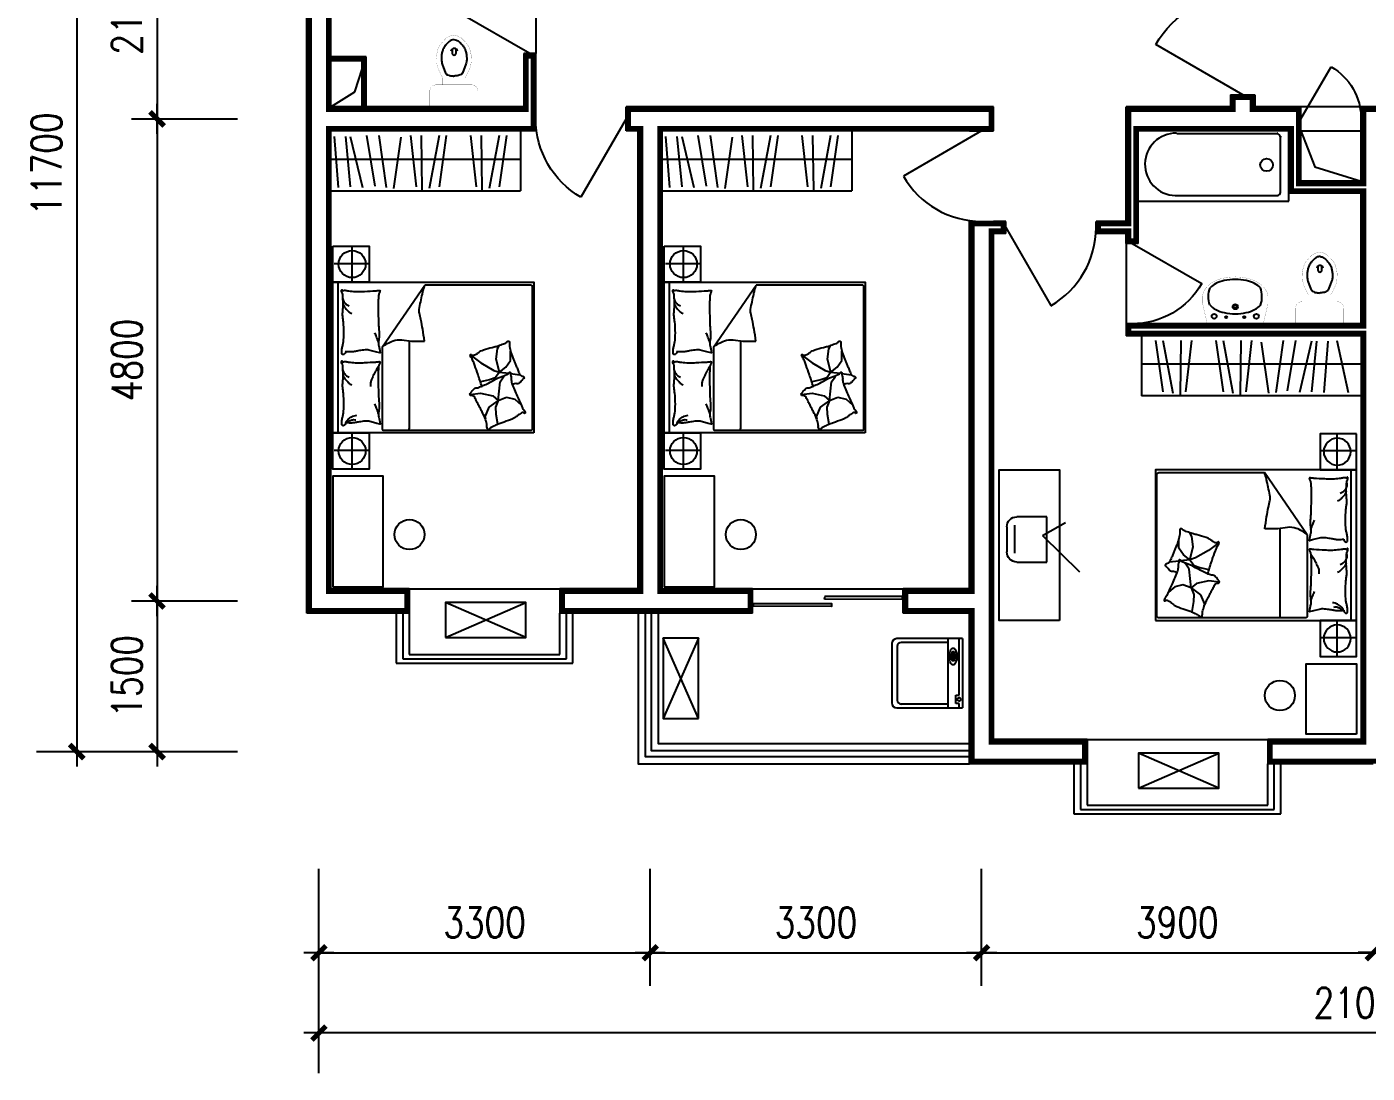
# Model space of a CAD drawing. Header units: millimetres. Extents: x 103 to 39318, y -702 to 15820.
# Drawn here: x 103 to 13452, y -702 to 9717 of the extents above; entities that cross this region are included whole.
import ezdxf
from ezdxf.enums import TextEntityAlignment as Align

# ---------------------------------------------------------------- set-up
doc = ezdxf.new("R2010")
doc.units = ezdxf.units.MM
doc.linetypes.add('DASH', pattern=[0.35, 0.25, -0.1])
for name, color, linetype in [('8', 253, 'Continuous'), ('AXIS', 80, 'Continuous'), ('BATH', 5, 'Continuous'), ('FURNETR', 4, 'Continuous'), ('JIAJU', 5, 'Continuous'), ('JJ', 252, 'Continuous'), ('LVTRY', 6, 'Continuous'), ('PUB_WALL', 255, 'Continuous'), ('WALL', 255, 'Continuous'), ('WINDOW', 2, 'Continuous'), ('WINDOW_TEXT', 7, 'Continuous')]:
    doc.layers.add(name, color=color, linetype=linetype)
doc.styles.add('DIM_FONT', font='SIMPLEX.shx', dxfattribs={"width": 0.8})
doc.styles.add('SIMPLEX', font='SIMPLEX.SHX')
doc.styles.get("Standard").update_dxf_attribs({"font": 'txt', "bigfont": 'gbcbig.shx'})
doc.dimstyles.new('AXIS', dxfattribs={"dimtxt": 300, "dimasz": 1, "dimexe": 250, "dimexo": 300, "dimgap": 150, "dimtad": 1, "dimdec": 0, "dimzin": 0, "dimdsep": 46, "dimtxsty": 'DIM_FONT', "dimblk": '_DIMX', "dimcen": 0.09, "dimse1": 1, "dimse2": 1, "dimclrt": 7, "dimadec": 0, "dimazin": 0, "dimtfac": 1, "dimtdec": 0, "dimtix": 1, "dimtmove": 2, "dimatfit": 3, "dimldrblk": '_DIMX', "dimfxl": 1, "dimtolj": 1, "dimtzin": 0, "dimarcsym": 0})

# ---------------------------------------------------------------- blocks, each defined once
blk = doc.blocks.new('A$C0E797408')
at = {"layer": 'JJ', "color": 8}
for p, q in [((384, 676), (1386, 676, 0)), ((1417, 648, 0), (1417, 639, 0)), ((1417, 89, 0), (1417, 637, 0)), ((369, 58), (1386, 58, 0)), ((0, 0, 0), (1500, 0, 0))]:
    blk.add_line(p, q, dxfattribs=at)
blk.add_circle((1278, 362, 0), 62.4, dxfattribs=at)
for centre, radius, start, end in [((378, 368), 311, 89.5175, 268.2529), ((1386, 648, 0), 31.1, 79.824, 90), ((1367, 629, 0), 51.2, 9.0726, 67.6237), ((1386, 89, 0), 31.1, 270, 0)]:
    blk.add_arc(centre, radius, start, end, dxfattribs=at)
blk = doc.blocks.new('_DIMX')
blk.add_line((-150, 0), (150, 0))
at = {"const_width": 50}
blk.add_lwpolyline([(-70, -70), (70, 70)], dxfattribs=at)
blk = doc.blocks.new('*D50')
at = {"layer": 'AXIS', "color": 0, "lineweight": -2, "transparency": 16777216}
blk.add_line((17411, 498), (13513, 498), dxfattribs=at)
at = {"layer": 'DEFPOINTS', "color": 0, "transparency": 16777216}
for p in [(13512, 1333), (17412, 1333), (13512, 498)]:
    blk.add_point(p, dxfattribs=at)
at = {"layer": 'AXIS', "color": 0, "lineweight": -2, "transparency": 16777216, "rotation": 180}
blk.add_blockref('_DIMX', (13512, 498), dxfattribs=at)
at = {"layer": 'AXIS', "color": 0, "lineweight": -2, "transparency": 16777216}
blk.add_blockref('_DIMX', (17412, 498), dxfattribs=at)
at = {"layer": 'AXIS', "color": 7, "transparency": 16777216, "insert": (15462, 798), "char_height": 300, "attachment_point": 5, "style": 'DIM_FONT'}
blk.add_mtext('\\A1;3900', dxfattribs=at)
blk = doc.blocks.new('*D51')
at = {"layer": 'AXIS', "color": 0, "lineweight": -2, "transparency": 16777216}
blk.add_line((24011, -302), (3013, -302), dxfattribs=at)
at = {"layer": 'DEFPOINTS', "color": 0, "transparency": 16777216}
for p in [(3012, 1333), (24012, 1333), (3012, -302)]:
    blk.add_point(p, dxfattribs=at)
at = {"layer": 'AXIS', "color": 0, "lineweight": -2, "transparency": 16777216}
for p, rotation in [((3012, -302), 179.9999999999984), ((24012, -302), 359.9999999999984)]:
    blk.add_blockref('_DIMX', p, dxfattribs=dict(at, rotation=rotation))
at = {"layer": 'AXIS', "color": 7, "transparency": 16777216, "insert": (13432, -2), "char_height": 300, "attachment_point": 5, "style": 'DIM_FONT'}
blk.add_mtext('\\A1;21000', dxfattribs=at)
blk = doc.blocks.new('M_C54TQD')
for p, q in [((0, -52), (1500, -52)), ((26, -509), (26, -1968)), ((853, -489), (46, -489)), ((853, -489), (1472, -916)), ((46, -761), (915, -761)), ((1472, -1968), (1472, -916)), ((381, -1368), (395, -1471)), ((778, -1368), (698, -1472)), ((161, -1514), (137, -1518)), ((255, -1552), (161, -1514)), ((324, -1645), (255, -1552)), ((369, -1593), (324, -1645)), ((395, -1471), (369, -1593)), ((528, -1559), (509, -1470)), ((548, -1617), (528, -1559)), ((698, -1472), (623, -1603)), ((90, -1638), (87, -1645)), ((188, -1621), (90, -1638)), ((257, -1618), (188, -1621)), ((324, -1645), (257, -1618)), ((324, -1645), (510, -1664)), ((324, -1645), (355, -1728)), ((355, -1728), (335, -1810)), ((510, -1664), (560, -1700)), ((605, -1658), (548, -1617)), ((560, -1700), (572, -1709)), ((605, -1658), (594, -1752)), ((623, -1603), (605, -1658)), ((605, -1658), (734, -1626)), ((605, -1658), (655, -1721)), ((655, -1721), (720, -1769)), ((734, -1626), (837, -1640)), ((837, -1640), (873, -1660)), ((335, -1810), (281, -1873)), ((592, -1767), (580, -1861)), ((720, -1769), (813, -1769)), ((46, -1988), (1452, -1988))]:
    blk.add_line(p, q)
blk.add_lwpolyline([(0, -2000), (0, 0), (1500, 0), (1500, -2000)], close=True)
for points in [[(101, -127, -0.263368), (73, -108, -0.494818), (82, -89, -0.049225), (100, -88, -0.036831), (124, -89, -0.031893), (161, -97, 0.035782), (195, -104, 0.032941), (285, -110, 0.026564), (396, -104, 0.017905), (434, -99, -0.033397), (454, -97, -0.03204), (491, -97, 0.018442), (555, -101, 0.010837), (620, -100, 0.014624), (668, -97, 0.111249), (691, -89, -0.153708), (708, -86, -0.076444), (715, -87, -0.215512), (717, -89, -0.585858), (714, -92, 0.363489), (709, -95, 0.191716), (709, -106, -0.129675), (711, -123, -0.01735), (708, -140, 0.019326), (706, -155, 0.018818), (699, -223, 0.021828), (698, -283, 0.006204), (700, -316, 0.001963), (706, -423, 0.028341), (710, -459, -0.117014), (709, -468, -0.36606), (708, -469, -0.03973), (694, -466, -0.048309), (681, -461, 0.062981), (670, -457, 0.04058), (647, -454, 0.014345), (580, -451, 0.005484), (454, -452, 0.007153), (358, -455, 0.008762), (316, -458, -0.008153), (270, -461, -0.06251), (213, -456, 0.078669), (167, -454, 0.047825), (145, -459, -0.034494), (114, -466, -0.023571), (89, -469, -0.510228), (88, -468), (95, -438), (116, -356, 0.073041), (118, -336, 0.023305), (112, -275, 0.018299), (108, -252, -0.01097), (101, -214, -0.042281), (98, -180, -0.027201), (101, -126)], [(101, -127, -0.077379), (136, -152, -0.077379), (161, -187, -0.047525), (171, -211, -0.047525), (176, -238)], [(575, -101, 0.027842), (551, -111, 0.048685), (539, -119, 0.023666), (511, -144, 0.031223), (492, -164, 0.046801), (486, -172, 0.023191), (478, -189)], [(657, -95, 0.088153), (622, -98, 0.088153), (591, -114, 0.077547), (569, -135, 0.077547), (555, -162)], [(810, -127, -0.263368), (782, -108, -0.494818), (791, -89, -0.049225), (809, -88, -0.036831), (833, -89, -0.031893), (871, -97, 0.035782), (905, -104, 0.032941), (994, -110, 0.026564), (1106, -104, 0.017905), (1143, -99, -0.033397), (1163, -97, -0.03204), (1200, -97, 0.018442), (1265, -101, 0.010837), (1329, -100, 0.014624), (1377, -97, 0.111249), (1400, -89, -0.153708), (1417, -86, -0.076444), (1424, -87, -0.215512), (1426, -89, -0.585858), (1423, -92, 0.363489), (1419, -95, 0.191716), (1419, -106, -0.129675), (1421, -123, -0.01735), (1418, -140, 0.019326), (1415, -155, 0.018818), (1408, -223, 0.021828), (1407, -283, 0.006204), (1409, -316, 0.001963), (1415, -423, 0.028341), (1419, -459, -0.117014), (1419, -468, -0.36606), (1417, -469, -0.03973), (1404, -466, -0.048309), (1390, -461, 0.062981), (1379, -457, 0.04058), (1356, -454, 0.014345), (1289, -451, 0.005484), (1164, -452, 0.007153), (1067, -455, 0.008762), (1025, -458, -0.008153), (979, -461, -0.06251), (922, -456, 0.078669), (877, -454, 0.047825), (854, -459, -0.034494), (823, -466, -0.023571), (798, -469, -0.510228), (797, -468), (805, -438), (825, -356, 0.073041), (827, -336, 0.023305), (821, -275, 0.018299), (817, -252, -0.01097), (810, -214, -0.042281), (807, -180, -0.027201), (810, -126)], [(1284, -101, 0.027842), (1260, -111, 0.048685), (1248, -119, 0.023666), (1220, -144, 0.031223), (1201, -164, 0.046801), (1196, -172, 0.023191), (1188, -189)], [(1366, -95, 0.088153), (1332, -98, 0.088153), (1300, -114, 0.077547), (1279, -135, 0.077547), (1265, -162)], [(99, -143, -0.05369), (114, -156, -0.070312), (122, -168, -0.015448), (125, -177, -0.013244), (129, -187, -0.082127), (132, -205, -0.064164), (129, -228)], [(661, -455, 0.016108), (622, -429, 0.024599), (595, -414, 0.009477), (546, -391, 0.015937), (516, -378, 0.072521), (500, -375, 0.033339), (463, -375)], [(191, -454, 0.009729), (219, -445, 0.009729), (246, -435, 0.007971), (267, -426, 0.007971), (289, -416)], [(853, -489, -0.085272), (917, -599, -0.124044), (926, -686), (912, -782), (914, -912)], [(901, -454, 0.009729), (928, -445, 0.009729), (955, -435, 0.007971), (977, -426, 0.007971), (998, -416)], [(914, -912, 0.007867), (1032, -894, 0.009508), (1128, -876, 0.006616), (1193, -862, -0.023828), (1212, -858, -0.080713), (1230, -859, -0.009591), (1383, -891, -0.013133), (1416, -899, -0.007859), (1472, -916)], [(464, -1480, 0.025626), (476, -1478, 0.0108), (605, -1436, 0.00456), (692, -1405, 0.01125), (727, -1391, 0.069394), (746, -1380, -0.079756), (763, -1371, -0.106399), (778, -1368, -0.328642), (782, -1372, -0.299547), (779, -1378, 0.189917), (774, -1387, 0.033518), (773, -1397, 0.075627), (773, -1402, 0.053489), (776, -1410, 0.017838), (788, -1432, 0.038394), (805, -1456, -0.059529), (816, -1472, -0.035943), (826, -1498, -0.011245), (852, -1585, -0.006203), (862, -1624, 0.010783), (868, -1647, 0.019485), (873, -1660, 0.005062), (892, -1710, 0.101392), (909, -1736, -0.223768), (914, -1749, -0.25558), (911, -1754, -0.081563), (895, -1759, -0.071805), (878, -1759, 0.069985), (861, -1759, 0.03546), (801, -1772, 0.029432), (732, -1797, 0.001554), (699, -1811, -0.00152), (665, -1826, -0.004735), (629, -1840, 0.00382), (586, -1859, 0.296001), (564, -1891, -0.649774), (542, -1900, -0.02319), (538, -1895, 0.0288), (534, -1892, 0.005727), (527, -1886, -0.004358), (519, -1878, -0.027528), (502, -1861, -0.046214), (493, -1850, -0.194121), (490, -1833, 0.133719), (489, -1809, 0.005779), (482, -1787, 0.008882)]]:
    blk.add_lwpolyline(points, format="xyb")
blk.add_lwpolyline([(58, -1583, 0.101392), (40, -1559, -0.223768), (34, -1546, -0.25558), (36, -1541, -0.081563), (52, -1535, -0.071805), (69, -1534, 0.069985), (86, -1532, 0.03546), (145, -1515, 0.029432), (211, -1485, 0.001554), (244, -1468, -0.00152), (276, -1451, -0.004735), (311, -1433, 0.00382), (353, -1412, 0.296001), (372, -1378, -0.649774), (393, -1367, -0.02319), (398, -1372, 0.0288), (402, -1375, 0.005727), (409, -1380, -0.004358), (418, -1387, -0.027528), (436, -1403, -0.046214), (445, -1414, -0.194121), (450, -1430, 0.133719), (453, -1454, 0.011505), (471, -1496, 0.008882), (497, -1550, 0.012426), (535, -1618, -0.033612), (547, -1644), (570, -1701), (588, -1744, 0.224341), (603, -1757, -0.722772), (603, -1766, -0.103513), (599, -1767, 0.053465), (592, -1767, 0.030109), (569, -1772, -0.031436), (547, -1776, -0.05324), (532, -1776, 0.05518), (517, -1777, 0.056271), (492, -1783, 0.0108), (366, -1835, 0.00456), (281, -1873, 0.01125), (247, -1889, 0.069394), (229, -1902, -0.079756), (213, -1912, -0.106399), (199, -1915, -0.328642), (195, -1912, -0.299547), (196, -1906, 0.189917), (201, -1896, 0.033518), (202, -1886, 0.075627), (201, -1882, 0.053489), (197, -1874, 0.017838), (184, -1853, 0.038394), (165, -1830, -0.059529), (153, -1815, -0.035943), (140, -1790, -0.011245), (108, -1705, -0.006203), (95, -1667, 0.010783), (87, -1645, 0.019485), (82, -1632, 0.005062)], format="xyb", close=True)
for centre, start, end in [((46, -509), 90, 180), ((46, -741), 180, 270), ((46, -1968), 180, 270), ((1452, -1968), 270, 0)]:
    blk.add_arc(centre, 20, start, end)
at = {"style": 'DIM_FONT', "width": 0.8, "flags": 9}
for tag in ['XSIZE', 'YSIZE']:
    blk.add_attdef(tag, (0, 0), '', height=0.5, dxfattribs=at)
blk = doc.blocks.new('A$C0B1B081E')
at = {"xscale": -1, "rotation": 269.9999999999998}
blk.add_blockref('M_C54TQD', (2000, 0), dxfattribs=at)
blk = doc.blocks.new('_DBLK')
blk.add_line((-0.5, 0), (0, -0.866))
blk.add_arc((-0.5, 0), 1, 300, 0)
at = {"layer": 'WINDOW_TEXT', "style": 'SIMPLEX', "flags": 9}
blk.add_attdef('A', text='', height=1, dxfattribs=at).set_placement((0, 1.5), align=Align.MIDDLE)
blk = doc.blocks.new('_C11UFW')
at = {"layer": 'BATH', "ltscale": 5}
for p, q in [((-400, 175), (400, -175)), ((400, 175), (-400, -175))]:
    blk.add_line(p, q, dxfattribs=at)
blk.add_lwpolyline([(-400, 175), (400, 175), (400, -175), (-400, -175)], close=True, dxfattribs=at)
at = {"style": 'DIM_FONT', "width": 0.8, "flags": 9}
for tag in ['XSIZE', 'YSIZE']:
    blk.add_attdef(tag, (0, 0), '', height=0.5, dxfattribs=at)
blk = doc.blocks.new('*D53')
at = {"layer": 'AXIS', "color": 0, "lineweight": -2, "transparency": 16777216}
blk.add_line((1400, 8799), (1400, 4001), dxfattribs=at)
at = {"layer": 'DEFPOINTS', "color": 0, "transparency": 16777216}
for p in [(2200, 8800), (1400, 4000), (2200, 4000)]:
    blk.add_point(p, dxfattribs=at)
at = {"layer": 'AXIS', "color": 0, "lineweight": -2, "transparency": 16777216}
for p, rotation in [((1400, 8800), 90), ((1400, 4000), 270)]:
    blk.add_blockref('_DIMX', p, dxfattribs=dict(at, rotation=rotation))
at = {"layer": 'AXIS', "color": 7, "transparency": 16777216, "insert": (1100, 6400), "char_height": 300, "attachment_point": 5, "rotation": 90, "style": 'DIM_FONT'}
blk.add_mtext('\\A1;4800', dxfattribs=at)
blk = doc.blocks.new('*D54')
at = {"layer": 'AXIS', "color": 0, "lineweight": -2, "transparency": 16777216}
blk.add_line((600, 14199), (600, 2501), dxfattribs=at)
at = {"layer": 'DEFPOINTS', "color": 0, "transparency": 16777216}
for p in [(2200, 14200), (600, 2500), (2200, 2500)]:
    blk.add_point(p, dxfattribs=at)
at = {"layer": 'AXIS', "color": 0, "lineweight": -2, "transparency": 16777216}
for p, rotation in [((600, 14200), 90), ((600, 2500), 270)]:
    blk.add_blockref('_DIMX', p, dxfattribs=dict(at, rotation=rotation))
at = {"layer": 'AXIS', "color": 7, "transparency": 16777216, "insert": (300, 8350), "char_height": 300, "attachment_point": 5, "rotation": 90, "style": 'DIM_FONT'}
blk.add_mtext('\\A1;11700', dxfattribs=at)
blk = doc.blocks.new('*D55')
at = {"layer": 'AXIS', "color": 0, "lineweight": -2, "transparency": 16777216}
blk.add_line((1400, 3999), (1400, 2501), dxfattribs=at)
at = {"layer": 'DEFPOINTS', "color": 0, "transparency": 16777216}
for p in [(2200, 4000), (1400, 2500), (2200, 2500)]:
    blk.add_point(p, dxfattribs=at)
at = {"layer": 'AXIS', "color": 0, "lineweight": -2, "transparency": 16777216}
for p, rotation in [((1400, 4000), 90), ((1400, 2500), 270)]:
    blk.add_blockref('_DIMX', p, dxfattribs=dict(at, rotation=rotation))
at = {"layer": 'AXIS', "color": 7, "transparency": 16777216, "insert": (1100, 3250), "char_height": 300, "attachment_point": 5, "rotation": 90, "style": 'DIM_FONT'}
blk.add_mtext('\\A1;1500', dxfattribs=at)
blk = doc.blocks.new('A$C49232555')
for p, q in [((238, 11), (238, 437)), ((14, 235), (451, 235))]:
    blk.add_line(p, q)
blk.add_lwpolyline([(0, 450), (450, 450), (450, 0), (0, 0)], close=True)
blk.add_circle((239, 226), 168)
blk = doc.blocks.new('*D57')
at = {"layer": 'AXIS', "color": 0, "lineweight": -2, "transparency": 16777216}
blk.add_line((1400, 10899), (1400, 8801), dxfattribs=at)
at = {"layer": 'DEFPOINTS', "color": 0, "transparency": 16777216}
for p in [(2200, 10900), (1400, 8800), (2200, 8800)]:
    blk.add_point(p, dxfattribs=at)
at = {"layer": 'AXIS', "color": 0, "lineweight": -2, "transparency": 16777216}
for p, rotation in [((1400, 10900), 90), ((1400, 8800), 270)]:
    blk.add_blockref('_DIMX', p, dxfattribs=dict(at, rotation=rotation))
at = {"layer": 'AXIS', "color": 7, "transparency": 16777216, "insert": (1100, 9850), "char_height": 300, "attachment_point": 5, "rotation": 90, "style": 'DIM_FONT'}
blk.add_mtext('\\A1;2100', dxfattribs=at)
blk = doc.blocks.new('A$C7E780FB7')
for p, q in [((573, 259), (537, 259)), ((537, 219), (573, 219)), ((573, 259), (573, 259))]:
    blk.add_line(p, q)
at = {"const_width": 1.5}
for points in [[(1, 481), (156, 481)], [(1, 1), (1, 481)], [(221, 416), (221, 66)], [(221, 351), (286, 351)], [(156, 1), (1, 1)], [(286, 131), (221, 131)]]:
    blk.add_lwpolyline(points, dxfattribs=at)
for points in [[(156, 481, -0.414214), (221, 416, -0.414214)], [(716, 241, -0.037932), (711, 269, -0.057502), (704, 286, -0.011128), (688, 313, -0.047419), (684, 319, -0.013557), (670, 333, -0.010422), (652, 350, -0.006492), (633, 366, -0.010986), (622, 376, -0.031118), (608, 385, -0.031821), (593, 393, -0.025304), (574, 400, -0.028493), (556, 405), (522, 412), (501, 416, -0.104917), (493, 416, 0.047512), (476, 413, 0.018859), (461, 413, -0.025251), (450, 413, -0.024361), (436, 412, -0.018727), (417, 408, -0.011084), (402, 404, -0.017664), (393, 401, -0.012553), (376, 395, -0.012341), (360, 388), (321, 369, -0.005054), (309, 363, -0.002567), (286, 351)], [(716, 241, 0.037932), (711, 213, 0.057502), (704, 195, 0.011128), (688, 168, 0.047419), (684, 163, 0.013557), (670, 149, 0.010422), (652, 132, 0.006492), (633, 115, 0.010986), (622, 106, 0.031118), (608, 96, 0.031821), (593, 89, 0.025304), (574, 81, 0.028493), (556, 77), (522, 70), (501, 66, 0.104917), (493, 66, -0.047512), (476, 68, -0.018859), (461, 68, 0.025251), (450, 68, 0.024361), (436, 70, 0.018727), (417, 73, 0.011084), (402, 77, 0.017664), (393, 80, 0.012553), (376, 87, 0.012341), (360, 94), (321, 113, 0.005054), (309, 119, 0.002567), (286, 131)], [(221, 66, -0.414214), (156, 1, -0.414214)]]:
    blk.add_lwpolyline(points, format="xyb", dxfattribs=at)
for points in [[(674, 240, -0.054114), (667, 265, -0.08891), (659, 279, -0.006714), (645, 296, -0.014531), (638, 303, -0.010713), (619, 321, -0.017575), (608, 331, -0.037222), (592, 341, -0.034599), (575, 350, -0.02298), (558, 356, -0.023613), (540, 360, -0.014842), (523, 363, -0.012533), (503, 365, -0.021838), (478, 366, -0.029407), (460, 365, -0.029465), (438, 361, -0.031881), (417, 355), (373, 338), (338, 324, -0.135973), (325, 314, -0.099517), (316, 293, -0.016651), (313, 280, -0.010977), (310, 261, -0.015331), (309, 252, -0.010106), (308, 240)], [(674, 240, 0.054114), (667, 214, 0.08891), (659, 200, 0.006714), (645, 184, 0.014531), (638, 176, 0.010713), (619, 159, 0.017575), (608, 149, 0.037222), (592, 139, 0.034599), (575, 130, 0.02298), (558, 124, 0.023613), (540, 120, 0.014842), (523, 117, 0.012533), (503, 114, 0.021838), (478, 113, 0.029407), (460, 114, 0.029465), (438, 118, 0.031881), (417, 125), (373, 142), (338, 156, 0.135973), (325, 166, 0.099517), (316, 187, 0.016651), (313, 200, 0.010977), (310, 219, 0.015331), (309, 227, 0.010106), (308, 240)]]:
    blk.add_lwpolyline(points, format="xyb")
for centre, radius, start, end in [((550, 238), 33.2, 280.0495, 79.9505), ((537, 239), 20, 90, 270)]:
    blk.add_arc(centre, radius, start, end)
at = {"oblique": -180, "text_generation_flag": 4, "width": 0.8, "flags": 9}
for tag in ['YSIZE', 'XSIZE']:
    blk.add_attdef(tag, (1, 241), '', height=0.5, rotation=180, dxfattribs=at)
blk = doc.blocks.new('M_C4')
for p, q in [((0, -150), (0, 150)), ((363, 169), (84, 169)), ((100, 250), (350, 250)), ((450, 150), (450, -150)), ((187, -107), (57, -336)), ((187, -107), (547, -475)), ((450, -150), (0, -150))]:
    blk.add_line(p, q)
for centre, start, end in [((100, 150), 90, 180), ((350, 150), 0, 90)]:
    blk.add_arc(centre, 100, start, end)
at = {"flags": 9}
for tag in ['XSIZE', 'YSIZE']:
    blk.add_attdef(tag, (0, 0), '', height=0.5, dxfattribs=at)
at = {"width": 0.8, "flags": 9}
for tag in ['YSIZE', 'XSIZE', 'XSIZE', 'YSIZE']:
    blk.add_attdef(tag, (225, -150), '', height=0.5, dxfattribs=at)
blk = doc.blocks.new('A$C7C8A5B6C')
at = {"xscale": -1, "rotation": 90.00000000000003}
blk.add_blockref('M_C4', (250, 547), dxfattribs=at)
blk = doc.blocks.new('A$C4A404C99')
at = {"layer": '8', "color": 8}
for p, q in [((706, 690), (50, 690)), ((561, 0), (561, 690)), ((670, 690), (670, 126)), ((706, 690), (706, 0)), ((0, 640), (0, 50)), ((55, 612), (55, 78)), ((562, 652), (95, 652)), ((593, 478), (593, 543)), ((593, 543), (610, 543)), ((618, 560), (607, 560)), ((610, 543), (610, 478)), ((610, 478), (593, 478)), ((619, 468), (607, 468)), ((562, 38), (95, 38)), ((640, 126), (671, 126)), ((640, 43), (640, 126)), ((671, 43), (640, 43)), ((670, 43), (670, 0)), ((50, 0), (706, 0))]:
    blk.add_line(p, q, dxfattribs=at)
blk.add_lwpolyline([(611, 428, -0.185158), (599, 433, -0.102042), (584, 453, -0.060862), (576, 478, -0.047173), (573, 511, -0.047173), (576, 545, -0.060862), (584, 570, -0.102042), (599, 590, -0.185158), (611, 595, -0.185158), (624, 590, -0.102042), (638, 570, -0.060862), (647, 545, -0.047173), (650, 511, -0.047173), (647, 478, -0.060862), (638, 453, -0.102042), (624, 433, -0.185158)], format="xyb", close=True, dxfattribs=at)
for points in [[(598, 543, -0.008736), (599, 546, -0.076276), (604, 558, -0.259034), (607, 560, -0.259034)], [(607, 560, -0.259034), (611, 558, -0.076276), (616, 546, -0.036515), (618, 533, -0.026615), (619, 514, -0.026615), (618, 495, -0.036515), (616, 482, -0.076276), (611, 470, -0.259034), (607, 468, -0.259034), (604, 470, -0.056762), (600, 478, -0.036515)], [(618, 560, -0.259034), (621, 558, -0.076276), (626, 546, -0.036515), (629, 533, -0.026615), (630, 514, -0.026615), (629, 495, -0.036515), (626, 482, -0.076276), (621, 470, -0.259034), (618, 468, -0.078462), (617, 468, -0.056762)]]:
    blk.add_lwpolyline(points, format="xyb", dxfattribs=at)
blk.add_circle((671, 86), 17.5, dxfattribs=at)
for centre, radius, start, end in [((50, 640), 50, 90, 180), ((95, 612), 40, 90, 180), ((50, 50), 50, 180, 270), ((95, 78), 40, 180, 270)]:
    blk.add_arc(centre, radius, start, end, dxfattribs=at)
at = {"layer": '8', "color": 8, "oblique": -180, "text_generation_flag": 4, "width": 0.8, "flags": 9}
for tag in ['XSIZE', 'YSIZE']:
    blk.add_attdef(tag, (706, 345), '', height=0.5, rotation=90, dxfattribs=at)
blk = doc.blocks.new('A$C763B1DAD')
at = {"layer": 'JIAJU', "color": 8}
for p, q in [((0, 597), (2187, 597)), ((242, 46), (129, 564)), ((331, 54), (372, 564)), ((445, 54), (493, 556)), ((493, 54), (615, 564)), ((655, 46), (736, 548)), ((777, 46), (850, 564)), ((996, 62), (923, 572)), ((1093, 46), (1150, 556)), ((1198, 46), (1206, 588)), ((1376, 46), (1279, 572)), ((1449, 46), (1376, 556)), ((1691, 46), (1748, 556)), ((1796, 46), (1804, 588)), ((1975, 46), (1877, 572)), ((2048, 46), (1975, 556)), ((2187, 0), (2187, 597)), ((0, 281), (2187, 281))]:
    blk.add_line(p, q, dxfattribs=at)
blk = doc.blocks.new('M_E11')
for p, q in [((-280, -10), (-280, 0)), ((280, 0), (280, -10)), ((-251, -189), (-251, -186)), ((-248, -183), (-250, -185))]:
    blk.add_line(p, q)
at = {"const_width": 1.5}
for points in [[(-280, 0), (280, 0)], [(-326, -200), (-280, -5)], [(326, -204), (280, -5)]]:
    blk.add_lwpolyline(points, dxfattribs=at)
for points in [[(253, -188, 0.098208), (193, -141, 0.066287), (110, -111, 0.052428), (0, -100, 0.052428), (-110, -111, 0.066287), (-193, -141, 0.093876), (-251, -186, 0.171377)], [(-250, -358, 0.091341), (-193, -401, 0.066287), (-110, -431, 0.052428), (0, -442, 0.052428), (110, -431, 0.066287), (193, -401, 0.091756), (250, -358, 0.171377)]]:
    blk.add_lwpolyline(points, format="xyb")
for points in [[(-326, -200, 0.008223), (-326, -204, 0.149285)], [(-326, -266, 0.149285), (-304, -337, 0.107079), (-231, -408, 0.075625), (-131, -450, 0.062436), (-1, -467, 0.062436), (130, -452, 0.075625), (230, -410, 0.107079), (304, -339, 0.149285), (326, -268, 0.005205), (326, -266, 0.086596)]]:
    blk.add_lwpolyline(points, format="xyb", dxfattribs=at)
at = {"const_width": 1.5, "flags": 128}
for points in [[(-326, -204), (-326, -268)], [(326, -204), (326, -268)]]:
    blk.add_lwpolyline(points, dxfattribs=at)
at = {"flags": 128}
for points in [[(-253, -188, 0.172546), (-250, -358, 0.726395)], [(253, -188, -0.172546), (250, -358, -0.726395)]]:
    blk.add_lwpolyline(points, format="xyb", dxfattribs=at)
for centre, radius in [((-210, -75), 24), ((-210, -75), 24), ((-210, -75), 24), ((-90, -65), 10), ((90, -65), 10), ((210, -75), 24), ((0, -170), 25), ((0, -170), 15)]:
    blk.add_circle(centre, radius)
blk.add_arc((-250, -186), 1, 131.3224, 180)
at = {"width": 0.8, "flags": 9}
for tag in ['XSIZE', 'YSIZE']:
    blk.add_attdef(tag, (0, 0), '', height=0.5, dxfattribs=at)
blk = doc.blocks.new('A$C05DF5B67')
blk.add_blockref('M_E11', (326, 468))

msp = doc.modelspace()

# ---------------------------------------------------------------- linework, layer by layer
at = {"color": 8}
for p, q in [((13391.6, 8919.7), (12791.6, 8919.7)), ((12791.6, 8679.7), (13391.6, 8679.7)), ((12671.6, 7979.7, 0), (12671.6, 8059.7))]:
    msp.add_line(p, q, dxfattribs=at)
at = {"color": 6}
msp.add_lwpolyline([(12791.6, 8679.7), (12930.5, 8322.8), (13391.6, 8179.7)], dxfattribs=at)
at = {"layer": 'AXIS'}
for p, q in [((1145.2, 8799.7), (2200.2, 8799.7)), ((1145.2, 3999.7), (2200.2, 3999.7)), ((199.8, 2499.7), (2200.2, 2499.7)), ((3011.6, -702.4), (3011.6, 1333.4)), ((3011.6, -702.4), (3011.6, 1333.4)), ((6311.6, 165.9), (6311.6, 1333.4)), ((9611.6, 165.9), (9611.6, 1333.4))]:
    msp.add_line(p, q, dxfattribs=at)
at = {"layer": 'FURNETR'}
for points in [[(3151.6, 4141.5), (3651.6, 4141.5), (3651.6, 5241.5), (3151.6, 5241.5)], [(6451.6, 4141.5), (6951.6, 4141.5), (6951.6, 5241.5), (6451.6, 5241.5)], [(10387.5, 3805.6), (9787.5, 3805.6), (9787.5, 5305.6), (10387.5, 5305.6)], [(13344.3, 2673.9), (12844.3, 2673.9), (12844.3, 3373.9), (13344.3, 3373.9)]]:
    msp.add_lwpolyline(points, close=True, dxfattribs=at)
at = {"layer": 'FURNETR', "ltscale": 5}
for centre in [(3914, 4661), (7214, 4661), (12581.9, 3058.2)]:
    msp.add_circle(centre, 150, dxfattribs=at)
at = {"layer": 'JIAJU', "color": 8}
for p, q in [((5018.7, 8679.7), (5018.7, 8083.1)), ((8318.7, 8679.7), (8318.7, 8083.1)), ((3162.7, 8625.5), (3203.2, 8115.5)), ((3276.1, 8625.5), (3324.8, 8123.6)), ((3324.8, 8625.5), (3446.3, 8115.5)), ((3486.8, 8633.6), (3567.9, 8131.7)), ((3608.4, 8633.6), (3681.3, 8115.5)), ((3827.2, 8617.4), (3754.2, 8107.4)), ((3924.4, 8633.6), (3981.1, 8123.6)), ((4029.7, 8633.6), (4037.8, 8091.2)), ((4208, 8633.6), (4110.8, 8107.4)), ((4280.9, 8633.6), (4208, 8123.6)), ((4522.6, 8633.6), (4579.3, 8123.6)), ((4627.9, 8633.6), (4636, 8091.2)), ((4806.2, 8633.6), (4709, 8107.4)), ((4879.1, 8633.6), (4806.2, 8123.6)), ((6462.7, 8625.5), (6503.2, 8115.5)), ((6576.1, 8625.5), (6624.8, 8123.6)), ((6624.8, 8625.5), (6746.3, 8115.5)), ((6786.8, 8633.6), (6867.9, 8131.7)), ((6908.4, 8633.6), (6981.3, 8115.5)), ((7127.2, 8617.4), (7054.2, 8107.4)), ((7224.4, 8633.6), (7281.1, 8123.6)), ((7329.7, 8633.6), (7337.8, 8091.2)), ((7508, 8633.6), (7410.8, 8107.4)), ((7580.9, 8633.6), (7508, 8123.6)), ((7822.6, 8633.6), (7879.3, 8123.6)), ((7927.9, 8633.6), (7936, 8091.2)), ((8106.2, 8633.6), (8009, 8107.4)), ((8179.1, 8633.6), (8106.2, 8123.6)), ((3131.6, 8398.8), (5018.7, 8398.8)), ((6431.6, 8398.8), (8318.7, 8398.8)), ((3131.6, 8083.1), (5018.7, 8083.1)), ((6431.6, 8083.1), (8318.7, 8083.1))]:
    msp.add_line(p, q, dxfattribs=at)
at = {"layer": 'LVTRY'}
for p, q in [((5171.6, 10249.7), (5171.6, 9449.7)), ((11051.6, 7559.7), (11051.6, 6759.7)), ((7331.6, 4119.7), (8831.6, 4119.7))]:
    msp.add_line(p, q, dxfattribs=at)
for points in [[(3131.6, 8919.7), (3370.6, 9069.3), (3481.6, 9419.7)], [(6191.6, 3879.7), (6191.6, 2499.7), (6191.6, 2379.7), (9491.6, 2379.7)], [(6391.6, 3879.7), (6391.6, 2579.7), (9491.6, 2579.7)]]:
    msp.add_lwpolyline(points, dxfattribs=at)
at = {"layer": 'PUB_WALL', "const_width": 50}
for points in [[(3106.6, 8894.7), (3106.6, 10864.7), (5076.6, 10864.7), (5076.6, 10274.7), (5146.6, 10274.7), (5146.6, 11744.7), (5076.6, 11744.7), (5076.6, 10934.7), (3106.6, 10934.7), (3106.6, 14104.7), (3566.6, 14104.7), (3566.6, 14294.7), (2916.6, 14294.7), (2916.6, 3904.7), (3886.6, 3904.7), (3886.6, 4094.7), (3106.6, 4094.7), (3106.6, 8704.7), (5146.6, 8704.7), (5146.6, 9424.7), (5076.6, 9424.7), (5076.6, 8894.7)], [(5436.6, 4094.7), (5436.6, 3904.7), (7306.6, 3904.7), (7306.6, 4094.7), (6406.6, 4094.7), (6406.6, 8704.7), (9706.6, 8704.7), (9706.6, 8894.7), (6096.6, 8894.7), (6096.6, 8704.7), (6216.6, 8704.7), (6216.6, 4094.7)]]:
    msp.add_lwpolyline(points, close=True, dxfattribs=at)
for points in [[(3456.6, 8919.7), (3456.6, 9394.7), (3131.6, 9394.7)], [(12696.6, 8179.7), (12696.6, 8704.7), (11146.6, 8704.7), (11146.6, 7584.7), (11076.6, 7584.7), (11076.6, 7684.7), (10776.6, 7684.7), (10776.6, 7754.7), (11076.6, 7754.7), (11076.6, 8894.7), (12116.6, 8894.7), (12116.6, 9014.7), (12306.6, 9014.7), (12306.6, 8894.7), (12766.6, 8894.7), (12766.6, 8154.7), (13416.6, 8154.7), (13416.6, 8894.7), (13631.6, 8894.7)], [(15851.6, 6734.7), (15946.6, 6734.7), (15946.6, 6664.7), (13606.6, 6664.7), (13606.6, 2594.7), (14536.6, 2594.7), (14536.6, 2404.7), (12486.6, 2404.7), (12486.6, 2594.7), (13416.6, 2594.7), (13416.6, 6664.7), (11076.6, 6664.7), (11076.6, 6734.7), (13416.6, 6734.7), (13416.6, 8084.7), (12696.6, 8084.7), (12696.6, 8559.7)], [(8831.6, 4094.7), (9516.6, 4094.7), (9516.6, 7754.7), (9826.6, 7754.7), (9826.6, 7684.7), (9706.6, 7684.7), (9706.6, 2594.7), (10636.6, 2594.7), (10636.6, 2404.7), (9516.6, 2404.7), (9516.6, 3904.7), (8831.6, 3904.7)], [(11171.6, 6734.7), (11051.6, 6734.7)], [(8856.6, 3879.7), (8856.6, 4119.7)]]:
    msp.add_lwpolyline(points, dxfattribs=at)
at = {"layer": 'WALL'}
for p, q in [((2891.6, 3879.7), (2891.6, 14319.7)), ((3131.6, 8919.7), (3131.6, 10839.7)), ((3481.6, 9419.7), (3131.6, 9419.7)), ((3481.6, 8919.7), (3481.6, 9419.7)), ((5051.6, 9449.7), (5051.6, 8919.7)), ((5171.6, 9449.7), (5051.6, 9449.7)), ((5171.6, 8919.7), (5171.6, 9449.7)), ((12091.6, 9039.7), (12331.6, 9039.7)), ((12091.6, 9039.7), (12091.6, 8919.7)), ((12331.6, 9039.7), (12331.6, 8919.7)), ((5051.6, 8919.7), (3131.6, 8919.7)), ((5171.6, 8679.7), (5171.6, 8919.7)), ((9731.6, 8919.7), (6071.6, 8919.7)), ((6071.6, 8679.7), (6071.6, 8919.7)), ((9731.6, 8679.7), (9731.6, 8919.7)), ((11051.6, 7779.7), (11051.6, 8919.7)), ((12091.6, 8919.7), (11051.6, 8919.7)), ((12791.6, 8919.7), (12331.6, 8919.7)), ((12791.6, 8679.7), (12791.6, 8919.7)), ((13631.6, 8919.7), (13391.6, 8919.7)), ((13391.6, 8679.7), (13391.6, 8919.7)), ((5171.6, 8679.7), (3131.6, 8679.7)), ((3131.6, 4119.7), (3131.6, 8679.7)), ((6191.6, 8679.7), (6071.6, 8679.7)), ((6191.6, 4119.7), (6191.6, 8679.7)), ((6431.6, 4119.7), (6431.6, 8679.7)), ((9491.6, 8679.7), (6431.6, 8679.7)), ((9491.6, 8679.7), (9491.6, 8679.7)), ((9491.6, 8679.7), (9731.6, 8679.7)), ((11171.6, 7559.7), (11171.6, 8679.7)), ((12671.6, 8679.7), (11171.6, 8679.7)), ((12671.6, 8179.7), (12671.6, 8679.7)), ((12791.6, 8179.7), (12791.6, 8679.7)), ((13391.6, 8179.7), (13391.6, 8679.7)), ((12671.6, 8059.7), (12671.6, 8559.7)), ((13391.6, 8179.7), (12791.6, 8179.7)), ((13391.6, 8059.7), (12671.6, 8059.7)), ((13391.6, 6759.7), (13391.6, 8059.7)), ((9491.6, 4119.7), (9491.6, 7779.7)), ((9491.6, 7779.7), (9731.6, 7779.7)), ((9851.6, 7779.7), (9731.6, 7779.7)), ((9851.6, 7659.7), (9851.6, 7779.7)), ((11051.6, 7779.7), (10751.6, 7779.7)), ((10751.6, 7659.7), (10751.6, 7779.7)), ((9851.6, 7659.7), (9731.6, 7659.7)), ((9731.6, 4119.7), (9731.6, 7659.7)), ((11051.6, 7659.7), (10751.6, 7659.7)), ((11051.6, 7559.7), (11051.6, 7659.7)), ((11171.6, 7559.7), (11051.6, 7559.7)), ((13391.6, 6759.7), (11051.6, 6759.7)), ((11171.6, 6759.7), (11051.6, 6759.7)), ((11051.6, 6759.7), (11051.6, 6639.7)), ((13391.6, 6639.7), (11051.6, 6639.7)), ((13391.6, 6639.7), (13391.6, 2619.7)), ((3911.6, 4119.7), (3131.6, 4119.7)), ((3911.6, 4119.7), (3911.6, 3879.7)), ((5411.6, 4119.7), (5411.6, 3879.7)), ((6191.6, 4119.7), (5411.6, 4119.7)), ((7331.6, 4119.7), (6431.6, 4119.7)), ((7331.6, 3879.7), (7331.6, 4119.7)), ((8831.6, 3879.7), (8831.6, 4119.7)), ((9491.6, 4119.7), (8831.6, 4119.7)), ((9731.6, 2619.7), (9731.6, 4119.7)), ((3911.6, 3879.7), (2891.6, 3879.7)), ((7331.6, 3879.7), (5411.6, 3879.7)), ((9491.6, 3879.7), (8831.6, 3879.7)), ((9491.6, 2379.7), (9491.6, 3879.7)), ((10661.6, 2619.7), (9731.6, 2619.7)), ((10661.6, 2619.7), (10661.6, 2379.7)), ((13391.6, 2619.7), (12461.6, 2619.7)), ((12461.6, 2619.7), (12461.6, 2379.7)), ((10661.6, 2379.7), (9491.6, 2379.7)), ((13511.6, 2379.7), (12461.6, 2379.7))]:
    msp.add_line(p, q, dxfattribs=at)
at = {"layer": 'WINDOW'}
for p, q in [((3911.6, 4119.7), (5411.6, 4119.7)), ((3781.2, 3879.7), (3781.2, 3380.1)), ((3846.4, 3879.7), (3846.4, 3423.6)), ((3911.6, 3879.7), (3911.6, 3467)), ((5411.6, 3467), (5411.6, 3879.7)), ((5476.8, 3423.6), (5476.8, 3879.7)), ((5542, 3380.1), (5542, 3879.7)), ((3781.2, 3380.1), (5542, 3380.1)), ((3846.4, 3423.6), (5476.8, 3423.6)), ((3911.6, 3467), (5411.6, 3467)), ((10661.6, 2619.7), (12461.6, 2619.7)), ((10531.2, 2379.7), (10531.2, 1880.1)), ((10596.4, 2379.7), (10596.4, 1923.6)), ((10661.6, 2379.7), (10661.6, 1967)), ((12461.6, 1967), (12461.6, 2379.7)), ((12526.8, 1923.6), (12526.8, 2379.7)), ((12592, 1880.1), (12592, 2379.7)), ((10531.2, 1880.1), (12592, 1880.1)), ((10596.4, 1923.6), (12526.8, 1923.6)), ((10661.6, 1967), (12461.6, 1967))]:
    msp.add_line(p, q, dxfattribs=at)
for points in [[(8047.6, 4019.1), (8052.3, 4046.5), (8820.6, 4046.5), (8820.5, 4015.4)], [(7339.9, 3947.5), (7344.5, 3974.9), (8116.9, 3974.9), (8116.8, 3943.8)]]:
    msp.add_lwpolyline(points, close=True, dxfattribs=at)
for points in [[(6261.6, 3879.7), (6261.6, 2449.7), (9491.6, 2449.7)], [(6321.6, 3879.7), (6321.6, 2509.7), (9491.6, 2509.7)]]:
    msp.add_lwpolyline(points, dxfattribs=at)

# ---------------------------------------------------------------- block references
msp.add_blockref('A$C0E797408', (11171.6, 7979.7))
at = {"rotation": 180}
msp.add_blockref('A$C763B1DAD', (13391.6, 6639.7), dxfattribs=at)
at = {"layer": 'BATH', "linetype": 'DASH', "extrusion": (0, 0, -1), "zscale": -1, "rotation": 180}
for p in [(-4672.6, 3810.6), (-11572.6, 2310.6)]:
    msp.add_blockref('_C11UFW', p, dxfattribs=at)
at = {"layer": 'BATH', "linetype": 'DASH', "xscale": -1, "rotation": 270}
msp.add_blockref('_C11UFW', (6616.6, 3229.7), dxfattribs=at)
at = {"layer": 'FURNETR', "ltscale": 5, "yscale": 0.8000000000029103}
for p, xscale in [((3151.6, 7173.2), 0.8000000000029103), ((6451.6, 7173.2), 0.8000000000029103), ((3151.6, 5313.2), 0.8000000000029103), ((6451.6, 5313.2), 0.8000000000029103), ((13344.3, 5305.6), -0.8000000000029103), ((13344.3, 3445.6), -0.8000000000029103)]:
    msp.add_blockref('A$C49232555', p, dxfattribs=dict(at, xscale=xscale))
at = {"layer": 'FURNETR', "ltscale": 5, "xscale": -1}
for p in [(5151.6, 5673.2), (8451.6, 5673.2)]:
    msp.add_blockref('A$C0B1B081E', p, dxfattribs=at)
at = {"layer": 'FURNETR', "ltscale": 5}
for name, p in [('A$C0B1B081E', (11344.3, 3805.6)), ('A$C7C8A5B6C', (9862.6, 4290.5))]:
    msp.add_blockref(name, p, dxfattribs=at)
at = {"layer": 'LVTRY', "ltscale": 5}
for name, p, rotation in [('A$C7E780FB7', (4597.2, 8918.3), 90), ('A$C7E780FB7', (13219.2, 6758.3), 90), ('A$C05DF5B67', (12463.7, 7227.8), 180)]:
    msp.add_blockref(name, p, dxfattribs=dict(at, rotation=rotation))
at = {"layer": 'WALL'}
msp.add_blockref('A$C4A404C99', (8716.3, 2934.9), dxfattribs=at)
at = {"layer": 'WINDOW'}
for p, xscale, yscale, zscale, rotation in [((5111.6, 9849.7), 800, -800, 800, 89.99999999999689), ((12211.6, 9539.7), -1000, 1000, 1000, 269.9999999999966), ((13091.6, 8799.7), 600, -600, 600, 359.9999999999969), ((5621.6, 8799.7), -900, 900, 900, 359.9999999999969), ((9611.6, 8229.7), -900, -900, 900, 89.99999999999729), ((10301.6, 7719.7), -900, -900, 900, 179.9999999999969), ((11111.6, 7159.7), -800, 800, 800, 89.99999999999689)]:
    msp.add_blockref('_DBLK', p, dxfattribs=dict(at, xscale=xscale, yscale=yscale, zscale=zscale, rotation=rotation))

# ---------------------------------------------------------------- dimensions: what is measured, and where the dimension line sits
at = {"layer": 'AXIS'}
dim = msp.add_aligned_dim(p1=(2200.2, 14199.7), p2=(2200.2, 2499.7), distance=-1600.4, dimstyle='AXIS', dxfattribs=at)
dim.commit()
dim.dimension.update_dxf_attribs({"geometry": '*D54', "text_midpoint": (299.8, 8349.7)})
for base, p1, p2, picture, middle in [((1399.8, 8799.7), (2200.2, 10899.7), (2200.2, 8799.7), '*D57', (1099.8, 9849.7)), ((1399.8, 3999.7), (2200.2, 8799.7), (2200.2, 3999.7), '*D53', (1099.8, 6399.7)), ((1399.8, 2499.7), (2200.2, 3999.7), (2200.2, 2499.7), '*D55', (1099.8, 3249.7))]:
    dim = msp.add_linear_dim(base=base, p1=p1, p2=p2, angle=270, dimstyle='AXIS', dxfattribs=at)
    dim.commit()
    dim.dimension.update_dxf_attribs({"geometry": picture, "text_midpoint": middle})
dim = msp.add_linear_dim(base=(3011.6, -302.4), p1=(24011.6, 1333.4), p2=(3011.6, 1333.4), angle=180, dimstyle='AXIS', dxfattribs=at)
dim.commit()
dim.dimension.update_dxf_attribs({"geometry": '*D51', "text_midpoint": (13432.4, -2.4), "dimtype": 161})
for p1, p2 in [((3011.6, 1333.4), (6311.6, 1333.4)), ((6311.6, 1333.4), (9611.6, 1333.4))]:
    msp.add_aligned_dim(p1=p1, p2=p2, distance=-835.8, dimstyle='AXIS', dxfattribs=at).render()
msp.add_linear_dim(base=(13511.6, 497.6), p1=(9611.6, 1333.4), p2=(13511.6, 1333.4), dimstyle='AXIS', dxfattribs=at).render()
dim = msp.add_linear_dim(base=(13511.6, 497.6), p1=(17411.6, 1333.4), p2=(13511.6, 1333.4), dimstyle='AXIS', dxfattribs=at)
dim.commit()
dim.dimension.update_dxf_attribs({"geometry": '*D50', "text_midpoint": (15461.6, 797.6)})

doc.saveas('drawing.dxf')
